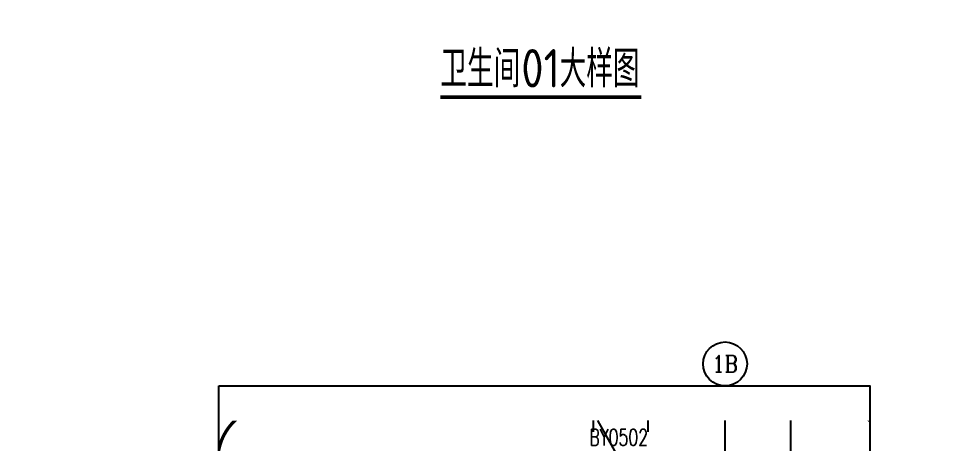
# Model space of a CAD drawing. Extents: x -222544 to -13848, y -31368 to 85559.
# Drawn here: x -27440 to -19076, y 41080 to 44960 of the extents above; entities that cross this region are included whole.
import ezdxf
from ezdxf.enums import TextEntityAlignment as Align
from ezdxf.xclip import XClip

# ---------------------------------------------------------------- set-up
doc = ezdxf.new("R2010")
doc.units = 0
doc.header["$LTSCALE"] = 1000
doc.header["$MEASUREMENT"] = 0
doc.header["$XCLIPFRAME"] = 0
doc.linetypes.add('10平面$0$DASH', pattern=[0.35, 0.25, -0.1])
doc.linetypes.add('10平面$0$DOTE', pattern=[2.42, 2, -0.2, 0.02, -0.2])
doc.layers.get('Defpoints').update_dxf_attribs({"color": 210})
for name, color, linetype in [('10平面$0$A-AXIS-DOTE', 14, '10平面$0$DOTE'), ('10平面$0$A-AXIS-DP', 126, 'Continuous'), ('10平面$0$A-AXIS-SYMB', 3, 'Continuous'), ('10平面$0$A-WINDOW', 140, 'Continuous'), ('10平面$0$A-云线（根据审图意见修改）', 4, 'Continuous'), ('10平面$0$AS-WALL', 40, 'Continuous'), ('10平面$0$AS-结构边线层', 200, 'Continuous'), ('10平面$0$DIM_ELEV', 3, 'Continuous'), ('10平面$0$建-门窗编号', 7, 'Continuous'), ('A-AXIS-D', 1, 'Continuous'), ('A-WINDOW', 140, 'Continuous'), ('DIM_SYMB', 3, 'Continuous'), ('PUB_TEXT', 7, 'Continuous')]:
    doc.layers.add(name, color=color, linetype=linetype)
doc.styles.add('10平面$0$_TCH_DIM_T3', font='SIMPLEX', dxfattribs={"width": 0.705882, "bigfont": 'GBCBIG'})
doc.styles.add('10平面$0$A-WIN-LABEL', font='SIMPLEX', dxfattribs={"bigfont": 'GBCBIG'})
doc.styles.add('_TCH_AXIS', font='COMPLEX', dxfattribs={"bigfont": 'GBCBIG'})
doc.styles.get("Standard").update_dxf_attribs({"font": 'gbenor.shx', "bigfont": 'gbcbig.shx'})
doc.dimstyles.new('10平面$0$_TCH_ARCH&&80', dxfattribs={"dimtxt": 238, "dimasz": 80, "dimexe": 80, "dimexo": 80, "dimgap": 101, "dimtad": 1, "dimdec": 0, "dimzin": 0, "dimdsep": 46, "dimtxsty": '10平面$0$_TCH_DIM_T3', "dimblk": '10平面$0$_ArchTick', "dimcen": 0.09, "dimclrt": 7, "dimazin": 2, "dimtfac": 1, "dimtdec": 0, "dimtix": 1, "dimtmove": 2, "dimatfit": 3, "dimfxl": 0, "dimtolj": 1, "dimtzin": 0, "dimarcsym": 0})

# ---------------------------------------------------------------- blocks, each defined once
blk = doc.blocks.new('10平面$0$dote')
at = {"layer": '10平面$0$A-AXIS-DOTE'}
for p, q in [((81382.2, -68993.9), (81382.2, 36662.3)), ((76282.2, -68993.9), (76282.2, 36606.4)), ((76882.2, -68810), (76882.2, 36400))]:
    blk.add_line(p, q, dxfattribs=at)
blk = doc.blocks.new('10平面$0$43243')
at = {"layer": '10平面$0$AS-结构边线层'}
blk.add_lwpolyline([(-143954.2, 832220), (-143954.2, 741420), (-143154.2, 741420), (-143154.2, 741720), (-140454.2, 741720), (-140454.2, 741420), (-128354.2, 741420)], dxfattribs=at)
blk = doc.blocks.new('10平面$0$3132')
at = {"layer": '10平面$0$DIM_ELEV', "linetype": '10平面$0$DASH', "const_width": 30}
for points in [[(-148580, 833030), (-143480, 833030, -0.414214), (-142980, 832530), (-142980, 821780, -0.414214), (-143480, 821280), (-148580, 821280, -0.414214), (-149080, 821780), (-149080, 832530, -0.414214)], [(-145210, 793680), (-138230, 793680, -0.414214), (-137730, 793180), (-137730, 782650, -0.414214), (-138230, 782150), (-145210, 782150, -0.414214), (-145710, 782650), (-145710, 793180, -0.414214)]]:
    blk.add_lwpolyline(points, format="xyb", close=True, dxfattribs=at)
blk = doc.blocks.new('10平面$0$2343243')
at = {"layer": '10平面$0$A-云线（根据审图意见修改）', "color": 1, "ltscale": 500}
blk.add_lwpolyline([(-265623.3, 705106.7), (-178050.5, 972846.4), (-230714.5, 804820)], dxfattribs=at)
blk = doc.blocks.new('*U91')
at = {"color": 0}
for p, q in [((-250, 150), (250, 150)), ((250, 30), (-250, 30)), ((-250, -30), (-190, 30)), ((-190, -30), (-130, 30)), ((-130, -30), (-70, 30)), ((-70, -30), (-10, 30)), ((-10, -30), (50, 30)), ((50, -30), (110, 30)), ((110, -30), (170, 30)), ((170, -30), (230, 30)), ((250, -30), (-250, -30)), ((-250, -150), (250, -150))]:
    blk.add_line(p, q, dxfattribs=at)
for points in [[(-250, -150), (-250, 150)], [(250, -150), (250, 150)]]:
    blk.add_lwpolyline(points, dxfattribs=at)
blk = doc.blocks.new('*U90')
at = {"color": 0, "xscale": 0.001999999996058992, "yscale": 0.003333333333333334, "zscale": 0.001999999996058992}
blk.add_blockref('*U91', (0, 0), dxfattribs=at)
blk = doc.blocks.new('10平面$0$_ArchTick')
at = {"color": 0, "linetype": 'ByBlock', "const_width": 0.4}
blk.add_lwpolyline([(-0.5, -0.5), (0.5, 0.5)], dxfattribs=at)
blk = doc.blocks.new('*D738')
at = {"layer": '10平面$0$A-AXIS-DP', "color": 0, "lineweight": -2, "transparency": 16777216}
for p, q in [((-150204.2, 832790), (-150204.2, 833540)), ((-145654.2, 832790), (-145654.2, 833540)), ((-150204.2, 833460), (-145654.2, 833460))]:
    blk.add_line(p, q, dxfattribs=at)
at = {"layer": 'Defpoints', "color": 0, "transparency": 16777216}
for p in [(-145654.2, 833460), (-150204.2, 832710), (-145654.2, 832710)]:
    blk.add_point(p, dxfattribs=at)
at = {"layer": '10平面$0$A-AXIS-DP', "color": 0, "lineweight": -2, "transparency": 16777216, "xscale": 80, "yscale": 80, "zscale": 80, "rotation": 180}
blk.add_blockref('10平面$0$_ArchTick', (-150204.2, 833460), dxfattribs=at)
at = {"layer": '10平面$0$A-AXIS-DP', "color": 0, "lineweight": -2, "transparency": 16777216, "xscale": 80, "yscale": 80, "zscale": 80}
blk.add_blockref('10平面$0$_ArchTick', (-145654.2, 833460), dxfattribs=at)
at = {"layer": '10平面$0$A-AXIS-DP', "color": 7, "transparency": 16777216, "insert": (-147929.2, 833680), "char_height": 238, "attachment_point": 5, "style": '10平面$0$_TCH_DIM_T3'}
blk.add_mtext('\\A1;4550', dxfattribs=at)
blk = doc.blocks.new('*D739')
at = {"layer": '10平面$0$A-AXIS-DP', "color": 0, "lineweight": -2, "transparency": 16777216}
for p, q in [((-145654.2, 832790), (-145654.2, 833540)), ((-145154.2, 832790), (-145154.2, 833540)), ((-145654.2, 833460), (-145734.2, 833460)), ((-145654.2, 833460), (-145154.2, 833460)), ((-145154.2, 833460), (-145074.2, 833460))]:
    blk.add_line(p, q, dxfattribs=at)
at = {"layer": 'Defpoints', "color": 0, "transparency": 16777216}
for p in [(-145154.2, 833460), (-145654.2, 832710), (-145154.2, 832710)]:
    blk.add_point(p, dxfattribs=at)
at = {"layer": '10平面$0$A-AXIS-DP', "color": 0, "lineweight": -2, "transparency": 16777216, "xscale": 80, "yscale": 80, "zscale": 80}
blk.add_blockref('10平面$0$_ArchTick', (-145654.2, 833460), dxfattribs=at)
at = {"layer": '10平面$0$A-AXIS-DP', "color": 0, "lineweight": -2, "transparency": 16777216, "xscale": 80, "yscale": 80, "zscale": 80, "rotation": 180}
blk.add_blockref('10平面$0$_ArchTick', (-145154.2, 833460), dxfattribs=at)
at = {"layer": '10平面$0$A-AXIS-DP', "color": 7, "transparency": 16777216, "insert": (-145404.2, 833680), "char_height": 238, "attachment_point": 5, "style": '10平面$0$_TCH_DIM_T3'}
blk.add_mtext('\\A1;500', dxfattribs=at)
blk = doc.blocks.new('*D740')
at = {"layer": '10平面$0$A-AXIS-DP', "color": 0, "lineweight": -2, "transparency": 16777216}
for p, q in [((-145154.2, 832790), (-145154.2, 833540)), ((-144454.2, 832790), (-144454.2, 833540)), ((-145154.2, 833460), (-144454.2, 833460))]:
    blk.add_line(p, q, dxfattribs=at)
at = {"layer": 'Defpoints', "color": 0, "transparency": 16777216}
for p in [(-144454.2, 833460), (-145154.2, 832710), (-144454.2, 832710)]:
    blk.add_point(p, dxfattribs=at)
at = {"layer": '10平面$0$A-AXIS-DP', "color": 0, "lineweight": -2, "transparency": 16777216, "xscale": 80, "yscale": 80, "zscale": 80, "rotation": 180}
blk.add_blockref('10平面$0$_ArchTick', (-145154.2, 833460), dxfattribs=at)
at = {"layer": '10平面$0$A-AXIS-DP', "color": 0, "lineweight": -2, "transparency": 16777216, "xscale": 80, "yscale": 80, "zscale": 80}
blk.add_blockref('10平面$0$_ArchTick', (-144454.2, 833460), dxfattribs=at)
at = {"layer": '10平面$0$A-AXIS-DP', "color": 7, "transparency": 16777216, "insert": (-144804.2, 833680), "char_height": 238, "attachment_point": 5, "style": '10平面$0$_TCH_DIM_T3'}
blk.add_mtext('\\A1;700', dxfattribs=at)
blk = doc.blocks.new('*D741')
at = {"layer": '10平面$0$A-AXIS-DP', "color": 0, "lineweight": -2, "transparency": 16777216}
for p, q in [((-144454.2, 832790), (-144454.2, 833540)), ((-142854.2, 832790), (-142854.2, 833540)), ((-144454.2, 833460), (-142854.2, 833460))]:
    blk.add_line(p, q, dxfattribs=at)
at = {"layer": 'Defpoints', "color": 0, "transparency": 16777216}
for p in [(-142854.2, 833460), (-144454.2, 832710), (-142854.2, 832710)]:
    blk.add_point(p, dxfattribs=at)
at = {"layer": '10平面$0$A-AXIS-DP', "color": 0, "lineweight": -2, "transparency": 16777216, "xscale": 80, "yscale": 80, "zscale": 80, "rotation": 180}
blk.add_blockref('10平面$0$_ArchTick', (-144454.2, 833460), dxfattribs=at)
at = {"layer": '10平面$0$A-AXIS-DP', "color": 0, "lineweight": -2, "transparency": 16777216, "xscale": 80, "yscale": 80, "zscale": 80}
blk.add_blockref('10平面$0$_ArchTick', (-142854.2, 833460), dxfattribs=at)
at = {"layer": '10平面$0$A-AXIS-DP', "color": 7, "transparency": 16777216, "insert": (-143654.2, 833680), "char_height": 238, "attachment_point": 5, "style": '10平面$0$_TCH_DIM_T3'}
blk.add_mtext('\\A1;1600', dxfattribs=at)
blk = doc.blocks.new('10平面')
at = {"layer": '10平面$0$A-AXIS-SYMB'}
blk.add_line((-145404.2, 832520), (-146440, 834350), dxfattribs=at)
at = {"layer": '10平面$0$AS-WALL'}
for p, q in [((-143954.2, 806220), (-143954.2, 770620)), ((-143754.2, 770720), (-143754.2, 806220))]:
    blk.add_line(p, q, dxfattribs=at)
at = {"layer": '10平面$0$A-AXIS-DP'}
for name in ['10平面$0$2343243', '10平面$0$3132']:
    blk.add_blockref(name, (0, 0), dxfattribs=at)
at = {"layer": '10平面$0$A-WINDOW'}
blk.add_blockref('10平面$0$43243', (0, 0), dxfattribs=at)
ref = blk.add_blockref('*U90', (-145404.2, 832370), dxfattribs=dict(at, xscale=-500.000000985252, yscale=300, zscale=300, rotation=359.9999999999957))
ref.add_attrib('A', 'BY0502', (-145691.7, 832665.6), dxfattribs={"layer": '10平面$0$建-门窗编号', "height": 148.75, "style": '10平面$0$A-WIN-LABEL', "width": 0.705882})
at = {"layer": '10平面$0$AS-WALL'}
blk.add_blockref('10平面$0$dote', (-220736.4, 804820), dxfattribs=at)
at = {"layer": '10平面$0$A-AXIS-DP'}
for p1, p2, picture, middle in [((-150204.2, 832710), (-145654.2, 832710), '*D738', (-147929.2, 833680)), ((-145654.2, 832710), (-145154.2, 832710), '*D739', (-145404.2, 833680)), ((-145154.2, 832710), (-144454.2, 832710), '*D740', (-144804.2, 833680)), ((-144454.2, 832710), (-142854.2, 832710), '*D741', (-143654.2, 833680))]:
    dim = blk.add_aligned_dim(p1=p1, p2=p2, distance=750, dimstyle='10平面$0$_TCH_ARCH&&80', dxfattribs=at)
    dim.commit()
    dim.dimension.update_dxf_attribs({"geometry": picture, "text_midpoint": middle})

msp = doc.modelspace()

# ---------------------------------------------------------------- linework, layer by layer
at = {"layer": 'A-AXIS-D'}
msp.add_circle((-20996.1, 41807.6), 200, dxfattribs=at)
at = {"layer": 'A-WINDOW', "const_width": 35}
msp.add_lwpolyline([(-23592.3, 44240.8), (-21761.1, 44240.8)], dxfattribs=at)

# ---------------------------------------------------------------- block references
at = {"layer": 'A-WINDOW'}
ref = msp.add_blockref('10平面', (118502.6, -737534.9), dxfattribs=at)
XClip(ref).set_block_clipping_path([(-144036.2340896062, 782592.1469346532), (-138332.5876093262, 791797.4927875935)])
ref = msp.add_blockref('10平面', (123458.1, -791602.5), dxfattribs=at)
XClip(ref).set_block_clipping_path([(-149069.4947712686, 822142.4845585017), (-143135.4832539898, 832892.364749553)])
at = {"layer": 'DIM_SYMB'}
ref = msp.add_blockref('10平面', (199076.5, -794617.3), dxfattribs=at)
XClip(ref).set_block_clipping_path([(-232392.0561316109, 827085.1265105864), (-225852.3232791438, 833011.0461944257)])

# ---------------------------------------------------------------- texts
at = {"layer": 'PUB_TEXT'}
for s, height, p in [('卫生间', 337.59, (-23592.3, 44329.4)), ('01', 350, (-22855.1, 44329.4)), ('大样图', 337.59, (-22505.1, 44329.4))]:
    msp.add_text(s, height=height, dxfattribs=at).set_placement(p)
at = {"layer": 'PUB_TEXT', "style": '_TCH_AXIS'}
msp.add_text('1B', height=153.62, dxfattribs=at).set_placement((-21113.1, 41730.8), (-20879, 41730.8), align=Align.FIT)

# ---------------------------------------------------------------- next in the draw order: linework, layer by layer
at = {"layer": 'DIM_SYMB'}
msp.add_lwpolyline([(-25611.4, 41607.6), (-19677.4, 41607.6), (-19677.4, 30447.4), (-25611.4, 30447.4)], close=True, dxfattribs=at)

doc.saveas('drawing.dxf')
